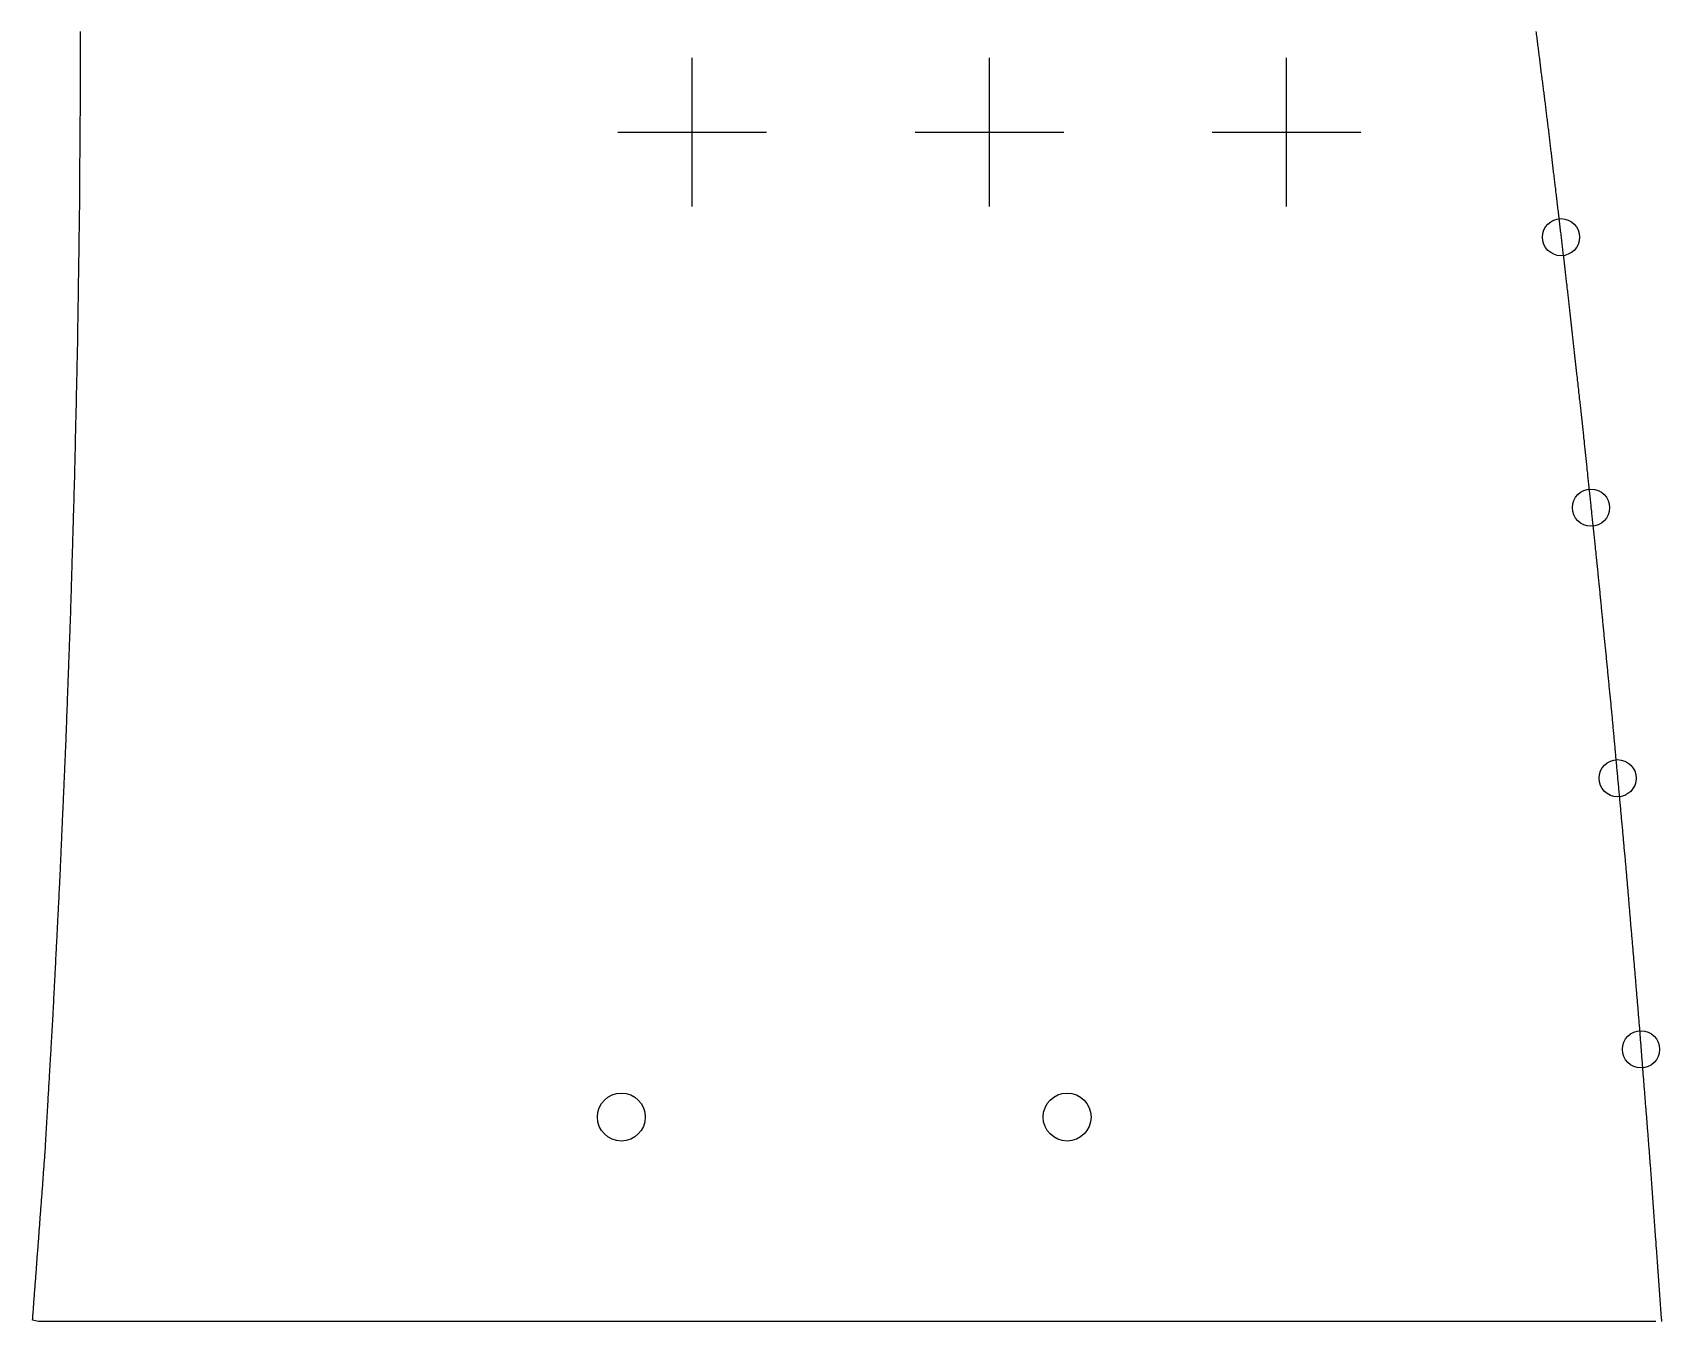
# Model space of a CAD drawing. Extents: x 2 to 292, y 1 to 254.
# Drawn here: x 269.75 to 291.67, y 1 to 18.35 of the extents above; entities that cross this region are included whole.
import ezdxf

# ---------------------------------------------------------------- set-up
doc = ezdxf.new("R2010")
doc.units = 0
doc.header["$PDMODE"] = 2
doc.header["$PDSIZE"] = 1
doc.layers.get('0').update_dxf_attribs({"linetype": 'CONTINUOUS'})
doc.layers.add('DRILLING', color=3, linetype='CONTINUOUS')
doc.layers.add('RIB_INDICATION', color=1, linetype='CONTINUOUS')

# ---------------------------------------------------------------- blocks, each defined once
blk = doc.blocks.new('*U115')
at = {"layer": 'DRILLING'}
blk.add_point((0, 0), dxfattribs=at)
blk = doc.blocks.new('*U116')
at = {"layer": 'DRILLING', "color": 0, "linetype": 'BYBLOCK'}
for p in [(0, 0), (4, 0), (8, 0)]:
    blk.add_blockref('*U115', p, dxfattribs=at)

msp = doc.modelspace()

# ---------------------------------------------------------------- linework, layer by layer
for points in [[(291.597, 1.00432, 0), (291.373, 1.00432, 0), (291.148, 1.00432, 0), (290.924, 1.00432, 0), (290.699, 1.00432, 0), (290.475, 1.00432, 0), (290.25, 1.00432, 0), (290.026, 1.00432, 0), (289.802, 1.00432, 0), (289.577, 1.00432, 0), (289.353, 1.00432, 0), (289.128, 1.00432, 0), (288.904, 1.00432, 0), (288.679, 1.00432, 0), (288.455, 1.00432, 0), (288.231, 1.00432, 0), (288.006, 1.00432, 0), (287.782, 1.00432, 0), (287.557, 1.00432, 0), (287.333, 1.00432, 0), (287.108, 1.00432, 0), (286.884, 1.00432, 0), (286.66, 1.00432, 0), (286.435, 1.00432, 0), (286.211, 1.00432, 0), (285.986, 1.00432, 0), (285.762, 1.00432, 0), (285.537, 1.00432, 0), (285.313, 1.00432, 0), (285.089, 1.00432, 0), (284.864, 1.00432, 0), (284.64, 1.00432, 0), (284.415, 1.00432, 0), (284.191, 1.00432, 0), (283.966, 1.00432, 0), (283.742, 1.00432, 0), (283.518, 1.00432, 0), (283.293, 1.00432, 0), (283.069, 1.00432, 0), (282.844, 1.00432, 0), (282.62, 1.00432, 0), (282.395, 1.00432, 0), (282.171, 1.00432, 0), (281.947, 1.00432, 0), (281.722, 1.00432, 0), (281.498, 1.00432, 0), (281.273, 1.00432, 0), (281.049, 1.00432, 0), (280.824, 1.00432, 0), (280.6, 1.00432, 0), (280.376, 1.00432, 0), (280.151, 1.00432, 0), (279.927, 1.00432, 0), (279.702, 1.00432, 0), (279.478, 1.00432, 0), (279.253, 1.00432, 0), (279.029, 1.00432, 0), (278.805, 1.00432, 0), (278.58, 1.00432, 0), (278.356, 1.00432, 0), (278.131, 1.00432, 0), (277.907, 1.00432, 0), (277.682, 1.00432, 0), (277.458, 1.00432, 0), (277.234, 1.00432, 0), (277.009, 1.00432, 0), (276.785, 1.00432, 0), (276.56, 1.00432, 0), (276.336, 1.00432, 0), (276.111, 1.00432, 0), (275.887, 1.00432, 0), (275.663, 1.00432, 0), (275.438, 1.00432, 0), (275.214, 1.00432, 0), (274.989, 1.00432, 0), (274.765, 1.00432, 0), (274.54, 1.00432, 0), (274.316, 1.00432, 0), (274.092, 1.00432, 0), (273.867, 1.00432, 0), (273.643, 1.00432, 0), (273.418, 1.00432, 0), (273.194, 1.00432, 0), (272.969, 1.00432, 0), (272.745, 1.00432, 0), (272.52, 1.00432, 0), (272.296, 1.00432, 0), (272.072, 1.00432, 0), (271.847, 1.00432, 0), (271.623, 1.00432, 0), (271.398, 1.00432, 0), (271.174, 1.00432, 0), (270.949, 1.00432, 0), (270.725, 1.00432, 0), (270.501, 1.00432, 0), (270.276, 1.00432, 0), (270.052, 1.00432, 0), (269.827, 1.00432, 0), (269.746, 1.01903, 0), (269.748, 1.04226, 0), (269.75, 1.06548, 0), (269.751, 1.08871, 0), (269.753, 1.11193, 0), (269.755, 1.13516, 0), (269.757, 1.15838, 0), (269.758, 1.18161, 0), (269.76, 1.20483, 0), (269.762, 1.22806, 0), (269.764, 1.25128, 0), (269.765, 1.27451, 0), (269.767, 1.29773, 0), (269.769, 1.32096, 0), (269.771, 1.34418, 0), (269.772, 1.36741, 0), (269.774, 1.39063, 0), (269.776, 1.41386, 0), (269.777, 1.43708, 0), (269.779, 1.46031, 0), (269.781, 1.48353, 0), (269.783, 1.50676, 0), (269.784, 1.52998, 0), (269.786, 1.55321, 0), (269.788, 1.57643, 0), (269.79, 1.59966, 0), (269.791, 1.62289, 0), (269.793, 1.64611, 0), (269.795, 1.66934, 0), (269.797, 1.69256, 0), (269.798, 1.71579, 0), (269.8, 1.73901, 0), (269.802, 1.76224, 0), (269.803, 1.78546, 0), (269.805, 1.80869, 0), (269.807, 1.83191, 0), (269.809, 1.85514, 0), (269.81, 1.87836, 0), (269.812, 1.90159, 0), (269.814, 1.92481, 0), (269.816, 1.94804, 0), (269.817, 1.97126, 0), (269.819, 1.99449, 0), (269.821, 2.01771, 0), (269.823, 2.04094, 0), (269.824, 2.06416, 0), (269.826, 2.08739, 0), (269.828, 2.11061, 0), (269.83, 2.13384, 0), (269.831, 2.15706, 0), (269.833, 2.18029, 0), (269.835, 2.20351, 0), (269.836, 2.22674, 0), (269.838, 2.24996, 0), (269.84, 2.27319, 0), (269.842, 2.29641, 0), (269.843, 2.31964, 0), (269.845, 2.34286, 0), (269.847, 2.36609, 0), (269.849, 2.38932, 0), (269.85, 2.41254, 0), (269.852, 2.43577, 0), (269.854, 2.45899, 0), (269.856, 2.48222, 0), (269.857, 2.50544, 0), (269.859, 2.52867, 0), (269.861, 2.55189, 0), (269.863, 2.57512, 0), (269.864, 2.59834, 0), (269.866, 2.62157, 0), (269.868, 2.64479, 0), (269.869, 2.66802, 0), (269.871, 2.69124, 0), (269.873, 2.71447, 0), (269.875, 2.73769, 0), (269.876, 2.76092, 0), (269.878, 2.78414, 0), (269.88, 2.80737, 0), (269.882, 2.83059, 0), (269.883, 2.85382, 0), (269.885, 2.87704, 0), (269.887, 2.90027, 0), (269.889, 2.92349, 0), (269.89, 2.94672, 0), (269.892, 2.96994, 0), (269.894, 2.99317, 0), (269.895, 3.01639, 0), (269.897, 3.03962, 0), (269.899, 3.06284, 0), (269.901, 3.08607, 0), (269.902, 3.10929, 0), (269.904, 3.13252, 0), (269.906, 3.15575, 0), (269.908, 3.17897, 0), (269.909, 3.2022, 0), (269.911, 3.22542, 0), (269.913, 3.24865, 0), (269.914, 3.27073, 0), (269.916, 3.28968, 0), (269.917, 3.30864, 0), (269.918, 3.32759, 0), (269.919, 3.34655, 0), (269.92, 3.3655, 0), (269.921, 3.38446, 0), (269.922, 3.40341, 0), (269.923, 3.42237, 0), (269.924, 3.44132, 0), (269.925, 3.46028, 0), (269.926, 3.47923, 0), (269.928, 3.49819, 0), (269.929, 3.51714, 0), (269.93, 3.5361, 0), (269.931, 3.55505, 0), (269.932, 3.57401, 0), (269.933, 3.59296, 0), (269.934, 3.61192, 0), (269.935, 3.63087, 0), (269.936, 3.64983, 0), (269.937, 3.66878, 0), (269.939, 3.68774, 0), (269.94, 3.70669, 0), (269.941, 3.72564, 0), (269.942, 3.7446, 0), (269.943, 3.76355, 0), (269.944, 3.78251, 0), (269.945, 3.80146, 0), (269.946, 3.82042, 0), (269.947, 3.83937, 0), (269.948, 3.85833, 0), (269.95, 3.87728, 0), (269.951, 3.89624, 0), (269.952, 3.91519, 0), (269.953, 3.93415, 0), (269.954, 3.9531, 0), (269.955, 3.97206, 0), (269.956, 3.99101, 0), (269.957, 4.00997, 0), (269.958, 4.02892, 0), (269.959, 4.04788, 0), (269.961, 4.06683, 0), (269.962, 4.08579, 0), (269.963, 4.10474, 0), (269.964, 4.12369, 0), (269.965, 4.14265, 0), (269.966, 4.1616, 0), (269.967, 4.18056, 0), (269.968, 4.19951, 0), (269.969, 4.21847, 0), (269.97, 4.23742, 0), (269.972, 4.25638, 0), (269.973, 4.27533, 0), (269.974, 4.29429, 0), (269.975, 4.31324, 0), (269.976, 4.3322, 0), (269.977, 4.35115, 0), (269.978, 4.37011, 0), (269.979, 4.38906, 0), (269.98, 4.40802, 0), (269.981, 4.42697, 0), (269.983, 4.44593, 0), (269.984, 4.46488, 0), (269.985, 4.48384, 0), (269.986, 4.50279, 0), (269.987, 4.52175, 0), (269.988, 4.5407, 0), (269.989, 4.55965, 0), (269.99, 4.57861, 0), (269.991, 4.59756, 0), (269.992, 4.61652, 0), (269.994, 4.63547, 0), (269.995, 4.65443, 0), (269.996, 4.67338, 0), (269.997, 4.69234, 0), (269.998, 4.71129, 0), (269.999, 4.73025, 0), (270, 4.7492, 0), (270.001, 4.76816, 0), (270.002, 4.78711, 0), (270.003, 4.80607, 0), (270.005, 4.82502, 0), (270.006, 4.84398, 0), (270.007, 4.86293, 0), (270.008, 4.88189, 0), (270.009, 4.90084, 0), (270.01, 4.9198, 0), (270.011, 4.93875, 0), (270.012, 4.9577, 0), (270.013, 4.97666, 0), (270.014, 4.99561, 0), (270.016, 5.01457, 0), (270.017, 5.03352, 0), (270.018, 5.05248, 0), (270.019, 5.07143, 0), (270.02, 5.09039, 0), (270.021, 5.10934, 0), (270.022, 5.12816, 0), (270.023, 5.14697, 0), (270.024, 5.16577, 0), (270.025, 5.18458, 0), (270.026, 5.20338, 0), (270.027, 5.22218, 0), (270.028, 5.24099, 0), (270.029, 5.25979, 0), (270.03, 5.2786, 0), (270.031, 5.2974, 0), (270.032, 5.31621, 0), (270.033, 5.33501, 0), (270.034, 5.35381, 0), (270.034, 5.37262, 0), (270.035, 5.39142, 0), (270.036, 5.41023, 0), (270.037, 5.42903, 0), (270.038, 5.44784, 0), (270.039, 5.46664, 0), (270.04, 5.48544, 0), (270.041, 5.50425, 0), (270.042, 5.52305, 0), (270.043, 5.54186, 0), (270.044, 5.56066, 0), (270.045, 5.57947, 0), (270.046, 5.59827, 0), (270.047, 5.61707, 0), (270.048, 5.63588, 0), (270.049, 5.65468, 0), (270.05, 5.67349, 0), (270.051, 5.69229, 0), (270.052, 5.7111, 0), (270.053, 5.7299, 0), (270.054, 5.74871, 0), (270.055, 5.76751, 0), (270.056, 5.78631, 0), (270.057, 5.80512, 0), (270.057, 5.82392, 0), (270.058, 5.84273, 0), (270.059, 5.86153, 0), (270.06, 5.88034, 0), (270.061, 5.89914, 0), (270.062, 5.91794, 0), (270.063, 5.93675, 0), (270.064, 5.95555, 0), (270.065, 5.97436, 0), (270.066, 5.99316, 0), (270.067, 6.01197, 0), (270.068, 6.03077, 0), (270.069, 6.04957, 0), (270.07, 6.06838, 0), (270.071, 6.08718, 0), (270.072, 6.10599, 0), (270.073, 6.12479, 0), (270.074, 6.1436, 0), (270.075, 6.1624, 0), (270.076, 6.18121, 0), (270.077, 6.20001, 0), (270.078, 6.21881, 0), (270.079, 6.23762, 0), (270.08, 6.25642, 0), (270.08, 6.27523, 0), (270.081, 6.29403, 0), (270.082, 6.31284, 0), (270.083, 6.33164, 0), (270.084, 6.35044, 0), (270.085, 6.36925, 0), (270.086, 6.38805, 0), (270.087, 6.40686, 0), (270.088, 6.42566, 0), (270.089, 6.44447, 0), (270.09, 6.46327, 0), (270.091, 6.48207, 0), (270.092, 6.50088, 0), (270.093, 6.51968, 0), (270.094, 6.53849, 0), (270.095, 6.55729, 0), (270.096, 6.5761, 0), (270.097, 6.5949, 0), (270.098, 6.6137, 0), (270.099, 6.63251, 0), (270.1, 6.65131, 0), (270.101, 6.67012, 0), (270.102, 6.68892, 0), (270.103, 6.70773, 0), (270.104, 6.72653, 0), (270.104, 6.74534, 0), (270.105, 6.76414, 0), (270.106, 6.78294, 0), (270.107, 6.80175, 0), (270.108, 6.82055, 0), (270.109, 6.83936, 0), (270.11, 6.85816, 0), (270.111, 6.87697, 0), (270.112, 6.89577, 0), (270.113, 6.91457, 0), (270.114, 6.93338, 0), (270.115, 6.95212, 0), (270.116, 6.9708, 0), (270.117, 6.98948, 0), (270.117, 7.00816, 0), (270.118, 7.02684, 0), (270.119, 7.04552, 0), (270.12, 7.0642, 0), (270.121, 7.08288, 0), (270.122, 7.10156, 0), (270.122, 7.12024, 0), (270.123, 7.13892, 0), (270.124, 7.1576, 0), (270.125, 7.17628, 0), (270.126, 7.19496, 0), (270.126, 7.21364, 0), (270.127, 7.23232, 0), (270.128, 7.251, 0), (270.129, 7.26968, 0), (270.13, 7.28836, 0), (270.131, 7.30704, 0), (270.131, 7.32572, 0), (270.132, 7.3444, 0), (270.133, 7.36309, 0), (270.134, 7.38177, 0), (270.135, 7.40045, 0), (270.135, 7.41913, 0), (270.136, 7.43781, 0), (270.137, 7.45649, 0), (270.138, 7.47517, 0), (270.139, 7.49385, 0), (270.14, 7.51253, 0), (270.14, 7.53121, 0), (270.141, 7.54989, 0), (270.142, 7.56857, 0), (270.143, 7.58725, 0), (270.144, 7.60593, 0), (270.144, 7.62461, 0), (270.145, 7.64329, 0), (270.146, 7.66197, 0), (270.147, 7.68065, 0), (270.148, 7.69933, 0), (270.149, 7.71801, 0), (270.149, 7.73669, 0), (270.15, 7.75537, 0), (270.151, 7.77405, 0), (270.152, 7.79273, 0), (270.153, 7.81141, 0), (270.153, 7.8301, 0), (270.154, 7.84878, 0), (270.155, 7.86746, 0), (270.156, 7.88614, 0), (270.157, 7.90482, 0), (270.158, 7.9235, 0), (270.158, 7.94218, 0), (270.159, 7.96086, 0), (270.16, 7.97954, 0), (270.161, 7.99822, 0), (270.162, 8.0169, 0), (270.163, 8.03558, 0), (270.163, 8.05426, 0), (270.164, 8.07294, 0), (270.165, 8.09162, 0), (270.166, 8.1103, 0), (270.167, 8.12898, 0), (270.167, 8.14766, 0), (270.168, 8.16634, 0), (270.169, 8.18502, 0), (270.17, 8.2037, 0), (270.171, 8.22238, 0), (270.172, 8.24106, 0), (270.172, 8.25974, 0), (270.173, 8.27842, 0), (270.174, 8.29711, 0), (270.175, 8.31579, 0), (270.176, 8.33447, 0), (270.176, 8.35315, 0), (270.177, 8.37183, 0), (270.178, 8.39051, 0), (270.179, 8.40919, 0), (270.18, 8.42787, 0), (270.181, 8.44655, 0), (270.181, 8.46523, 0), (270.182, 8.48391, 0), (270.183, 8.50259, 0), (270.184, 8.52127, 0), (270.185, 8.53995, 0), (270.185, 8.55863, 0), (270.186, 8.57731, 0), (270.187, 8.59599, 0), (270.188, 8.61467, 0), (270.189, 8.63335, 0), (270.19, 8.65203, 0), (270.19, 8.67071, 0), (270.191, 8.68939, 0), (270.192, 8.70807, 0), (270.193, 8.72675, 0), (270.194, 8.74543, 0), (270.194, 8.76409, 0), (270.195, 8.78265, 0), (270.196, 8.80121, 0), (270.197, 8.81976, 0), (270.197, 8.83832, 0), (270.198, 8.85688, 0), (270.199, 8.87543, 0), (270.199, 8.89399, 0), (270.2, 8.91255, 0), (270.201, 8.9311, 0), (270.201, 8.94966, 0), (270.202, 8.96821, 0), (270.203, 8.98677, 0), (270.203, 9.00533, 0), (270.204, 9.02388, 0), (270.205, 9.04244, 0), (270.205, 9.061, 0), (270.206, 9.07955, 0), (270.207, 9.09811, 0), (270.207, 9.11667, 0), (270.208, 9.13522, 0), (270.209, 9.15378, 0), (270.209, 9.17234, 0), (270.21, 9.19089, 0), (270.211, 9.20945, 0), (270.212, 9.228, 0), (270.212, 9.24656, 0), (270.213, 9.26512, 0), (270.214, 9.28367, 0), (270.214, 9.30223, 0), (270.215, 9.32079, 0), (270.216, 9.33934, 0), (270.216, 9.3579, 0), (270.217, 9.37646, 0), (270.218, 9.39501, 0), (270.218, 9.41357, 0), (270.219, 9.43212, 0), (270.22, 9.45068, 0), (270.22, 9.46924, 0), (270.221, 9.48779, 0), (270.222, 9.50635, 0), (270.222, 9.52491, 0), (270.223, 9.54346, 0), (270.224, 9.56202, 0), (270.224, 9.58058, 0), (270.225, 9.59913, 0), (270.226, 9.61769, 0), (270.227, 9.63625, 0), (270.227, 9.6548, 0), (270.228, 9.67336, 0), (270.229, 9.69191, 0), (270.229, 9.71047, 0), (270.23, 9.72903, 0), (270.231, 9.74758, 0), (270.231, 9.76614, 0), (270.232, 9.7847, 0), (270.233, 9.80325, 0), (270.233, 9.82181, 0), (270.234, 9.84037, 0), (270.235, 9.85892, 0), (270.235, 9.87748, 0), (270.236, 9.89604, 0), (270.237, 9.91459, 0), (270.237, 9.93315, 0), (270.238, 9.9517, 0), (270.239, 9.97026, 0), (270.239, 9.98882, 0), (270.24, 10.0074, 0), (270.241, 10.0259, 0), (270.242, 10.0445, 0), (270.242, 10.063, 0), (270.243, 10.0816, 0), (270.244, 10.1002, 0), (270.244, 10.1187, 0), (270.245, 10.1373, 0), (270.246, 10.1558, 0), (270.246, 10.1744, 0), (270.247, 10.1929, 0), (270.248, 10.2115, 0), (270.248, 10.2301, 0), (270.249, 10.2486, 0), (270.25, 10.2672, 0), (270.25, 10.2857, 0), (270.251, 10.3043, 0), (270.252, 10.3228, 0), (270.252, 10.3414, 0), (270.253, 10.3599, 0), (270.254, 10.3785, 0), (270.255, 10.3971, 0), (270.255, 10.4156, 0), (270.256, 10.4342, 0), (270.257, 10.4527, 0), (270.257, 10.4713, 0), (270.258, 10.4898, 0), (270.259, 10.5084, 0), (270.259, 10.527, 0), (270.26, 10.5455, 0), (270.261, 10.5641, 0), (270.261, 10.5825, 0), (270.262, 10.601, 0), (270.262, 10.6194, 0), (270.263, 10.6378, 0), (270.263, 10.6563, 0), (270.264, 10.6747, 0), (270.264, 10.6931, 0), (270.265, 10.7115, 0), (270.266, 10.73, 0), (270.266, 10.7484, 0), (270.267, 10.7668, 0), (270.267, 10.7853, 0), (270.268, 10.8037, 0), (270.268, 10.8221, 0), (270.269, 10.8406, 0), (270.269, 10.859, 0), (270.27, 10.8774, 0), (270.27, 10.8959, 0), (270.271, 10.9143, 0), (270.272, 10.9327, 0), (270.272, 10.9512, 0), (270.273, 10.9696, 0), (270.273, 10.988, 0), (270.274, 11.0065, 0), (270.274, 11.0249, 0), (270.275, 11.0433, 0), (270.275, 11.0618, 0), (270.276, 11.0802, 0), (270.276, 11.0986, 0), (270.277, 11.1171, 0), (270.278, 11.1355, 0), (270.278, 11.1539, 0), (270.279, 11.1724, 0), (270.279, 11.1908, 0), (270.28, 11.2092, 0), (270.28, 11.2277, 0), (270.281, 11.2461, 0), (270.281, 11.2645, 0), (270.282, 11.283, 0), (270.282, 11.3014, 0), (270.283, 11.3198, 0), (270.283, 11.3382, 0), (270.284, 11.3567, 0), (270.285, 11.3751, 0), (270.285, 11.3935, 0), (270.286, 11.412, 0), (270.286, 11.4304, 0), (270.287, 11.4488, 0), (270.287, 11.4673, 0), (270.288, 11.4857, 0), (270.288, 11.5041, 0), (270.289, 11.5226, 0), (270.289, 11.541, 0), (270.29, 11.5594, 0), (270.291, 11.5779, 0), (270.291, 11.5963, 0), (270.292, 11.6147, 0), (270.292, 11.6332, 0), (270.293, 11.6516, 0), (270.293, 11.67, 0), (270.294, 11.6885, 0), (270.294, 11.7069, 0), (270.295, 11.7253, 0), (270.295, 11.7438, 0), (270.296, 11.7622, 0), (270.297, 11.7806, 0), (270.297, 11.7991, 0), (270.298, 11.8175, 0), (270.298, 11.8359, 0), (270.299, 11.8544, 0), (270.299, 11.8728, 0), (270.3, 11.8912, 0), (270.3, 11.9097, 0), (270.301, 11.9281, 0), (270.301, 11.9465, 0), (270.302, 11.965, 0), (270.303, 11.9834, 0), (270.303, 12.0018, 0), (270.304, 12.0202, 0), (270.304, 12.0387, 0), (270.305, 12.0571, 0), (270.305, 12.0755, 0), (270.306, 12.094, 0), (270.306, 12.1124, 0), (270.307, 12.1308, 0), (270.307, 12.1493, 0), (270.308, 12.1677, 0), (270.308, 12.1861, 0), (270.309, 12.2046, 0), (270.31, 12.223, 0), (270.31, 12.2414, 0), (270.311, 12.2599, 0), (270.311, 12.2783, 0), (270.312, 12.2967, 0), (270.312, 12.3152, 0), (270.313, 12.3336, 0), (270.313, 12.352, 0), (270.314, 12.3704, 0), (270.314, 12.3887, 0), (270.315, 12.407, 0), (270.315, 12.4253, 0), (270.315, 12.4436, 0), (270.316, 12.462, 0), (270.316, 12.4803, 0), (270.317, 12.4986, 0), (270.317, 12.5169, 0), (270.318, 12.5352, 0), (270.318, 12.5535, 0), (270.318, 12.5718, 0), (270.319, 12.5901, 0), (270.319, 12.6084, 0), (270.32, 12.6267, 0), (270.32, 12.645, 0), (270.32, 12.6633, 0), (270.321, 12.6816, 0), (270.321, 12.7, 0), (270.322, 12.7183, 0), (270.322, 12.7366, 0), (270.322, 12.7549, 0), (270.323, 12.7732, 0), (270.323, 12.7915, 0), (270.324, 12.8098, 0), (270.324, 12.8281, 0), (270.324, 12.8464, 0), (270.325, 12.8647, 0), (270.325, 12.883, 0), (270.326, 12.9013, 0), (270.326, 12.9197, 0), (270.326, 12.938, 0), (270.327, 12.9563, 0), (270.327, 12.9746, 0), (270.328, 12.9929, 0), (270.328, 13.0112, 0), (270.328, 13.0295, 0), (270.329, 13.0478, 0), (270.329, 13.0661, 0), (270.33, 13.0844, 0), (270.33, 13.1027, 0), (270.33, 13.121, 0), (270.331, 13.1394, 0), (270.331, 13.1577, 0), (270.332, 13.176, 0), (270.332, 13.1943, 0), (270.333, 13.2126, 0), (270.333, 13.2309, 0), (270.333, 13.2492, 0), (270.334, 13.2675, 0), (270.334, 13.2858, 0), (270.335, 13.3041, 0), (270.335, 13.3224, 0), (270.335, 13.3407, 0), (270.336, 13.3591, 0), (270.336, 13.3774, 0), (270.337, 13.3957, 0), (270.337, 13.414, 0), (270.337, 13.4323, 0), (270.338, 13.4506, 0), (270.338, 13.4689, 0), (270.339, 13.4872, 0), (270.339, 13.5055, 0), (270.339, 13.5238, 0), (270.34, 13.5421, 0), (270.34, 13.5604, 0), (270.341, 13.5788, 0), (270.341, 13.5971, 0), (270.341, 13.6154, 0), (270.342, 13.6337, 0), (270.342, 13.652, 0), (270.343, 13.6703, 0), (270.343, 13.6886, 0), (270.343, 13.7069, 0), (270.344, 13.7252, 0), (270.344, 13.7435, 0), (270.345, 13.7618, 0), (270.345, 13.7801, 0), (270.345, 13.7985, 0), (270.346, 13.8168, 0), (270.346, 13.8351, 0), (270.347, 13.8534, 0), (270.347, 13.8717, 0), (270.348, 13.89, 0), (270.348, 13.9083, 0), (270.348, 13.9266, 0), (270.349, 13.9449, 0), (270.349, 13.9632, 0), (270.35, 13.9815, 0), (270.35, 13.9998, 0), (270.35, 14.0182, 0), (270.351, 14.0365, 0), (270.351, 14.0548, 0), (270.352, 14.0731, 0), (270.352, 14.0914, 0), (270.352, 14.1097, 0), (270.353, 14.128, 0), (270.353, 14.1463, 0), (270.353, 14.1645, 0), (270.354, 14.1827, 0), (270.354, 14.2009, 0), (270.354, 14.219, 0), (270.355, 14.2372, 0), (270.355, 14.2554, 0), (270.355, 14.2736, 0), (270.355, 14.2918, 0), (270.356, 14.31, 0), (270.356, 14.3281, 0), (270.356, 14.3463, 0), (270.356, 14.3645, 0), (270.357, 14.3827, 0), (270.357, 14.4009, 0), (270.357, 14.4191, 0), (270.357, 14.4373, 0), (270.358, 14.4554, 0), (270.358, 14.4736, 0), (270.358, 14.4918, 0), (270.359, 14.51, 0), (270.359, 14.5282, 0), (270.359, 14.5464, 0), (270.359, 14.5645, 0), (270.36, 14.5827, 0), (270.36, 14.6009, 0), (270.36, 14.6191, 0), (270.36, 14.6373, 0), (270.361, 14.6555, 0), (270.361, 14.6736, 0), (270.361, 14.6918, 0), (270.361, 14.71, 0), (270.362, 14.7282, 0), (270.362, 14.7464, 0), (270.362, 14.7646, 0), (270.363, 14.7827, 0), (270.363, 14.8009, 0), (270.363, 14.8191, 0), (270.363, 14.8373, 0), (270.364, 14.8555, 0), (270.364, 14.8737, 0), (270.364, 14.8919, 0), (270.364, 14.91, 0), (270.365, 14.9282, 0), (270.365, 14.9464, 0), (270.365, 14.9646, 0), (270.365, 14.9828, 0), (270.366, 15.001, 0), (270.366, 15.0191, 0), (270.366, 15.0373, 0), (270.367, 15.0555, 0), (270.367, 15.0737, 0), (270.367, 15.0919, 0), (270.367, 15.1101, 0), (270.368, 15.1282, 0), (270.368, 15.1464, 0), (270.368, 15.1646, 0), (270.368, 15.1828, 0), (270.369, 15.201, 0), (270.369, 15.2192, 0), (270.369, 15.2374, 0), (270.369, 15.2555, 0), (270.37, 15.2737, 0), (270.37, 15.2919, 0), (270.37, 15.3101, 0), (270.371, 15.3283, 0), (270.371, 15.3465, 0), (270.371, 15.3646, 0), (270.371, 15.3828, 0), (270.372, 15.401, 0), (270.372, 15.4192, 0), (270.372, 15.4374, 0), (270.372, 15.4556, 0), (270.373, 15.4737, 0), (270.373, 15.4919, 0), (270.373, 15.5101, 0), (270.373, 15.5283, 0), (270.374, 15.5465, 0), (270.374, 15.5647, 0), (270.374, 15.5829, 0), (270.375, 15.601, 0), (270.375, 15.6192, 0), (270.375, 15.6374, 0), (270.375, 15.6556, 0), (270.376, 15.6738, 0), (270.376, 15.692, 0), (270.376, 15.7101, 0), (270.376, 15.7283, 0), (270.377, 15.7465, 0), (270.377, 15.7647, 0), (270.377, 15.7829, 0), (270.377, 15.8011, 0), (270.378, 15.8192, 0), (270.378, 15.8374, 0), (270.378, 15.8556, 0), (270.379, 15.8738, 0), (270.379, 15.892, 0), (270.379, 15.9102, 0), (270.379, 15.9283, 0), (270.379, 15.9463, 0), (270.38, 15.9644, 0), (270.38, 15.9824, 0), (270.38, 16.0005, 0), (270.38, 16.0186, 0), (270.38, 16.0366, 0), (270.38, 16.0547, 0), (270.38, 16.0727, 0), (270.38, 16.0908, 0), (270.381, 16.1089, 0), (270.381, 16.1269, 0), (270.381, 16.145, 0), (270.381, 16.163, 0), (270.381, 16.1811, 0), (270.381, 16.1992, 0), (270.381, 16.2172, 0), (270.381, 16.2353, 0), (270.382, 16.2533, 0), (270.382, 16.2714, 0), (270.382, 16.2895, 0), (270.382, 16.3075, 0), (270.382, 16.3256, 0), (270.382, 16.3436, 0), (270.382, 16.3617, 0), (270.383, 16.3798, 0), (270.383, 16.3978, 0), (270.383, 16.4159, 0), (270.383, 16.4339, 0), (270.383, 16.452, 0), (270.383, 16.4701, 0), (270.383, 16.4881, 0), (270.383, 16.5062, 0), (270.384, 16.5242, 0), (270.384, 16.5423, 0), (270.384, 16.5604, 0), (270.384, 16.5784, 0), (270.384, 16.5965, 0), (270.384, 16.6145, 0), (270.384, 16.6326, 0), (270.384, 16.6507, 0), (270.385, 16.6687, 0), (270.385, 16.6868, 0), (270.385, 16.7048, 0), (270.385, 16.7229, 0), (270.385, 16.741, 0), (270.385, 16.759, 0), (270.385, 16.7771, 0), (270.385, 16.7951, 0), (270.386, 16.8132, 0), (270.386, 16.8313, 0), (270.386, 16.8493, 0), (270.386, 16.8674, 0), (270.386, 16.8854, 0), (270.386, 16.9035, 0), (270.386, 16.9216, 0), (270.387, 16.9396, 0), (270.387, 16.9577, 0), (270.387, 16.9757, 0), (270.387, 16.9938, 0), (270.387, 17.0119, 0), (270.387, 17.0299, 0), (270.387, 17.048, 0), (270.387, 17.066, 0), (270.388, 17.0841, 0), (270.388, 17.1022, 0), (270.388, 17.1202, 0), (270.388, 17.1383, 0), (270.388, 17.1563, 0), (270.388, 17.1744, 0), (270.388, 17.1925, 0), (270.388, 17.2105, 0), (270.389, 17.2286, 0), (270.389, 17.2466, 0), (270.389, 17.2647, 0), (270.389, 17.2828, 0), (270.389, 17.3008, 0), (270.389, 17.3189, 0), (270.389, 17.3369, 0), (270.389, 17.355, 0), (270.39, 17.3731, 0), (270.39, 17.3911, 0), (270.39, 17.4092, 0), (270.39, 17.4272, 0), (270.39, 17.4453, 0), (270.39, 17.4634, 0), (270.39, 17.4814, 0), (270.391, 17.4995, 0), (270.391, 17.5175, 0), (270.391, 17.5356, 0), (270.391, 17.5537, 0), (270.391, 17.5717, 0), (270.391, 17.5898, 0), (270.391, 17.6078, 0), (270.391, 17.6259, 0), (270.392, 17.644, 0), (270.392, 17.662, 0), (270.392, 17.68, 0), (270.392, 17.698, 0), (270.392, 17.7159, 0), (270.392, 17.7339, 0), (270.392, 17.7518, 0), (270.392, 17.7697, 0), (270.392, 17.7877, 0), (270.392, 17.8056, 0), (270.392, 17.8235, 0), (270.392, 17.8415, 0), (270.392, 17.8594, 0), (270.392, 17.8773, 0), (270.392, 17.8953, 0), (270.392, 17.9132, 0), (270.392, 17.9311, 0), (270.392, 17.9491, 0), (270.392, 17.967, 0), (270.392, 17.985, 0), (270.392, 18.0029, 0), (270.392, 18.0208, 0), (270.392, 18.0388, 0), (270.392, 18.0567, 0), (270.392, 18.0746, 0), (270.392, 18.0926, 0), (270.392, 18.1105, 0), (270.392, 18.1284, 0), (270.392, 18.1464, 0), (270.392, 18.1643, 0), (270.392, 18.1822, 0), (270.392, 18.2002, 0), (270.392, 18.2181, 0), (270.392, 18.2361, 0), (270.391, 18.254, 0), (270.391, 18.2719, 0), (270.391, 18.2899, 0), (270.391, 18.3078, 0), (270.391, 18.3257, 0), (270.391, 18.3437, 0), (270.391, 18.3616, 0)], [(289.982, 18.3609, 0), (289.985, 18.3408, 0), (289.987, 18.3207, 0), (289.99, 18.3005, 0), (289.992, 18.2804, 0), (289.995, 18.2603, 0), (289.997, 18.2402, 0), (290, 18.2201, 0), (290.002, 18.2, 0), (290.005, 18.1799, 0), (290.007, 18.1598, 0), (290.01, 18.1397, 0), (290.012, 18.1196, 0), (290.015, 18.0994, 0), (290.017, 18.0793, 0), (290.02, 18.0592, 0), (290.023, 18.0391, 0), (290.025, 18.019, 0), (290.028, 17.9989, 0), (290.03, 17.9788, 0), (290.033, 17.9587, 0), (290.035, 17.9386, 0), (290.038, 17.9185, 0), (290.04, 17.8983, 0), (290.043, 17.8782, 0), (290.045, 17.8581, 0), (290.048, 17.838, 0), (290.05, 17.8179, 0), (290.053, 17.7978, 0), (290.055, 17.7777, 0), (290.058, 17.7576, 0), (290.061, 17.7375, 0), (290.063, 17.7173, 0), (290.066, 17.6972, 0), (290.068, 17.6771, 0), (290.071, 17.657, 0), (290.073, 17.6369, 0), (290.076, 17.6168, 0), (290.078, 17.5967, 0), (290.081, 17.5766, 0), (290.083, 17.5565, 0), (290.086, 17.5364, 0), (290.088, 17.5162, 0), (290.091, 17.4961, 0), (290.093, 17.476, 0), (290.096, 17.4559, 0), (290.099, 17.4358, 0), (290.101, 17.4157, 0), (290.104, 17.3956, 0), (290.106, 17.3755, 0), (290.109, 17.3554, 0), (290.111, 17.3353, 0), (290.114, 17.3151, 0), (290.116, 17.295, 0), (290.119, 17.2749, 0), (290.121, 17.2548, 0), (290.124, 17.2347, 0), (290.126, 17.2146, 0), (290.129, 17.1945, 0), (290.131, 17.1744, 0), (290.134, 17.1543, 0), (290.136, 17.1341, 0), (290.139, 17.114, 0), (290.142, 17.0939, 0), (290.144, 17.0737, 0), (290.146, 17.0535, 0), (290.149, 17.0332, 0), (290.151, 17.013, 0), (290.154, 16.9928, 0), (290.156, 16.9725, 0), (290.158, 16.9523, 0), (290.161, 16.9321, 0), (290.163, 16.9119, 0), (290.166, 16.8916, 0), (290.168, 16.8714, 0), (290.17, 16.8512, 0), (290.173, 16.8309, 0), (290.175, 16.8107, 0), (290.178, 16.7905, 0), (290.18, 16.7702, 0), (290.182, 16.75, 0), (290.185, 16.7298, 0), (290.187, 16.7095, 0), (290.19, 16.6893, 0), (290.192, 16.6691, 0), (290.195, 16.6488, 0), (290.197, 16.6286, 0), (290.199, 16.6084, 0), (290.202, 16.5882, 0), (290.204, 16.5679, 0), (290.207, 16.5477, 0), (290.209, 16.5275, 0), (290.211, 16.5072, 0), (290.214, 16.487, 0), (290.216, 16.4668, 0), (290.219, 16.4465, 0), (290.221, 16.4263, 0), (290.223, 16.4061, 0), (290.226, 16.3858, 0), (290.228, 16.3656, 0), (290.231, 16.3454, 0), (290.233, 16.3251, 0), (290.235, 16.3049, 0), (290.238, 16.2847, 0), (290.24, 16.2645, 0), (290.243, 16.2442, 0), (290.245, 16.224, 0), (290.247, 16.2038, 0), (290.25, 16.1835, 0), (290.252, 16.1633, 0), (290.255, 16.1431, 0), (290.257, 16.1228, 0), (290.259, 16.1026, 0), (290.262, 16.0824, 0), (290.264, 16.0621, 0), (290.267, 16.0419, 0), (290.269, 16.0217, 0), (290.271, 16.0014, 0), (290.274, 15.9812, 0), (290.276, 15.961, 0), (290.279, 15.9408, 0), (290.281, 15.9205, 0), (290.284, 15.9003, 0), (290.286, 15.8801, 0), (290.288, 15.8598, 0), (290.291, 15.8396, 0), (290.293, 15.8194, 0), (290.296, 15.7991, 0), (290.298, 15.7789, 0), (290.3, 15.7587, 0), (290.303, 15.7384, 0), (290.305, 15.7182, 0), (290.308, 15.698, 0), (290.31, 15.6777, 0), (290.312, 15.6575, 0), (290.315, 15.6373, 0), (290.317, 15.6171, 0), (290.32, 15.5968, 0), (290.322, 15.5766, 0), (290.324, 15.5564, 0), (290.327, 15.5361, 0), (290.329, 15.5159, 0), (290.332, 15.4957, 0), (290.334, 15.4754, 0), (290.336, 15.4552, 0), (290.339, 15.435, 0), (290.341, 15.4147, 0), (290.344, 15.3945, 0), (290.346, 15.3743, 0), (290.348, 15.354, 0), (290.351, 15.3338, 0), (290.353, 15.3136, 0), (290.356, 15.2934, 0), (290.358, 15.2731, 0), (290.361, 15.2529, 0), (290.363, 15.2327, 0), (290.365, 15.2124, 0), (290.368, 15.1922, 0), (290.37, 15.172, 0), (290.373, 15.1517, 0), (290.375, 15.1315, 0), (290.377, 15.1112, 0), (290.38, 15.0909, 0), (290.382, 15.0705, 0), (290.384, 15.0501, 0), (290.386, 15.0298, 0), (290.389, 15.0094, 0), (290.391, 14.9891, 0), (290.393, 14.9687, 0), (290.396, 14.9484, 0), (290.398, 14.928, 0), (290.4, 14.9077, 0), (290.402, 14.8873, 0), (290.405, 14.867, 0), (290.407, 14.8466, 0), (290.409, 14.8263, 0), (290.411, 14.8059, 0), (290.414, 14.7856, 0), (290.416, 14.7652, 0), (290.418, 14.7449, 0), (290.421, 14.7245, 0), (290.423, 14.7042, 0), (290.425, 14.6838, 0), (290.427, 14.6635, 0), (290.43, 14.6431, 0), (290.432, 14.6228, 0), (290.434, 14.6024, 0), (290.437, 14.582, 0), (290.439, 14.5617, 0), (290.441, 14.5413, 0), (290.443, 14.521, 0), (290.446, 14.5006, 0), (290.448, 14.4803, 0), (290.45, 14.4599, 0), (290.453, 14.4396, 0), (290.455, 14.4192, 0), (290.457, 14.3989, 0), (290.459, 14.3785, 0), (290.462, 14.3582, 0), (290.464, 14.3378, 0), (290.466, 14.3175, 0), (290.468, 14.2971, 0), (290.471, 14.2768, 0), (290.473, 14.2564, 0), (290.475, 14.2361, 0), (290.478, 14.2157, 0), (290.48, 14.1954, 0), (290.482, 14.175, 0), (290.484, 14.1547, 0), (290.487, 14.1343, 0), (290.489, 14.1139, 0), (290.491, 14.0936, 0), (290.494, 14.0732, 0), (290.496, 14.0529, 0), (290.498, 14.0325, 0), (290.5, 14.0122, 0), (290.503, 13.9918, 0), (290.505, 13.9715, 0), (290.507, 13.9511, 0), (290.509, 13.9308, 0), (290.512, 13.9104, 0), (290.514, 13.8901, 0), (290.516, 13.8697, 0), (290.519, 13.8494, 0), (290.521, 13.829, 0), (290.523, 13.8087, 0), (290.525, 13.7883, 0), (290.528, 13.768, 0), (290.53, 13.7476, 0), (290.532, 13.7273, 0), (290.535, 13.7069, 0), (290.537, 13.6866, 0), (290.539, 13.6662, 0), (290.541, 13.6459, 0), (290.544, 13.6255, 0), (290.546, 13.6051, 0), (290.548, 13.5848, 0), (290.551, 13.5644, 0), (290.553, 13.5441, 0), (290.555, 13.5237, 0), (290.557, 13.5034, 0), (290.56, 13.483, 0), (290.562, 13.4627, 0), (290.564, 13.4423, 0), (290.566, 13.422, 0), (290.569, 13.4016, 0), (290.571, 13.3813, 0), (290.573, 13.3609, 0), (290.576, 13.3406, 0), (290.578, 13.3202, 0), (290.58, 13.2999, 0), (290.582, 13.2795, 0), (290.585, 13.2592, 0), (290.587, 13.2388, 0), (290.589, 13.2185, 0), (290.592, 13.1981, 0), (290.594, 13.1778, 0), (290.596, 13.1574, 0), (290.598, 13.137, 0), (290.601, 13.1166, 0), (290.603, 13.0961, 0), (290.605, 13.0756, 0), (290.607, 13.0551, 0), (290.609, 13.0347, 0), (290.611, 13.0142, 0), (290.613, 12.9937, 0), (290.616, 12.9732, 0), (290.618, 12.9528, 0), (290.62, 12.9323, 0), (290.622, 12.9118, 0), (290.624, 12.8913, 0), (290.626, 12.8709, 0), (290.629, 12.8504, 0), (290.631, 12.8299, 0), (290.633, 12.8095, 0), (290.635, 12.789, 0), (290.637, 12.7685, 0), (290.639, 12.748, 0), (290.641, 12.7276, 0), (290.644, 12.7071, 0), (290.646, 12.6866, 0), (290.648, 12.6661, 0), (290.65, 12.6457, 0), (290.652, 12.6252, 0), (290.654, 12.6047, 0), (290.657, 12.5843, 0), (290.659, 12.5638, 0), (290.661, 12.5433, 0), (290.663, 12.5228, 0), (290.665, 12.5024, 0), (290.667, 12.4819, 0), (290.669, 12.4614, 0), (290.672, 12.4409, 0), (290.674, 12.4205, 0), (290.676, 12.4, 0), (290.678, 12.3795, 0), (290.68, 12.3591, 0), (290.682, 12.3386, 0), (290.684, 12.3181, 0), (290.687, 12.2976, 0), (290.689, 12.2772, 0), (290.691, 12.2567, 0), (290.693, 12.2362, 0), (290.695, 12.2157, 0), (290.697, 12.1953, 0), (290.7, 12.1748, 0), (290.702, 12.1543, 0), (290.704, 12.1338, 0), (290.706, 12.1134, 0), (290.708, 12.0929, 0), (290.71, 12.0724, 0), (290.712, 12.052, 0), (290.715, 12.0315, 0), (290.717, 12.011, 0), (290.719, 11.9905, 0), (290.721, 11.9701, 0), (290.723, 11.9496, 0), (290.725, 11.9291, 0), (290.728, 11.9086, 0), (290.73, 11.8882, 0), (290.732, 11.8677, 0), (290.734, 11.8472, 0), (290.736, 11.8268, 0), (290.738, 11.8063, 0), (290.74, 11.7858, 0), (290.743, 11.7653, 0), (290.745, 11.7449, 0), (290.747, 11.7244, 0), (290.749, 11.7039, 0), (290.751, 11.6834, 0), (290.753, 11.663, 0), (290.756, 11.6425, 0), (290.758, 11.622, 0), (290.76, 11.6016, 0), (290.762, 11.5811, 0), (290.764, 11.5606, 0), (290.766, 11.5401, 0), (290.768, 11.5197, 0), (290.771, 11.4992, 0), (290.773, 11.4787, 0), (290.775, 11.4582, 0), (290.777, 11.4378, 0), (290.779, 11.4173, 0), (290.781, 11.3968, 0), (290.784, 11.3764, 0), (290.786, 11.3559, 0), (290.788, 11.3354, 0), (290.79, 11.3149, 0), (290.792, 11.2945, 0), (290.794, 11.274, 0), (290.796, 11.2535, 0), (290.799, 11.233, 0), (290.801, 11.2126, 0), (290.803, 11.1921, 0), (290.805, 11.1716, 0), (290.807, 11.1511, 0), (290.809, 11.1306, 0), (290.811, 11.11, 0), (290.813, 11.0894, 0), (290.815, 11.0688, 0), (290.817, 11.0482, 0), (290.819, 11.0276, 0), (290.821, 11.007, 0), (290.823, 10.9864, 0), (290.825, 10.9658, 0), (290.828, 10.9452, 0), (290.83, 10.9246, 0), (290.832, 10.904, 0), (290.834, 10.8834, 0), (290.836, 10.8629, 0), (290.838, 10.8423, 0), (290.84, 10.8217, 0), (290.842, 10.8011, 0), (290.844, 10.7805, 0), (290.846, 10.7599, 0), (290.848, 10.7393, 0), (290.85, 10.7187, 0), (290.852, 10.6981, 0), (290.854, 10.6775, 0), (290.856, 10.6569, 0), (290.858, 10.6363, 0), (290.86, 10.6157, 0), (290.862, 10.5951, 0), (290.864, 10.5745, 0), (290.866, 10.5539, 0), (290.868, 10.5334, 0), (290.87, 10.5128, 0), (290.872, 10.4922, 0), (290.874, 10.4716, 0), (290.876, 10.451, 0), (290.878, 10.4304, 0), (290.88, 10.4098, 0), (290.882, 10.3892, 0), (290.884, 10.3686, 0), (290.886, 10.348, 0), (290.888, 10.3274, 0), (290.89, 10.3068, 0), (290.892, 10.2862, 0), (290.894, 10.2656, 0), (290.896, 10.245, 0), (290.898, 10.2244, 0), (290.9, 10.2039, 0), (290.902, 10.1833, 0), (290.905, 10.1627, 0), (290.907, 10.1421, 0), (290.909, 10.1215, 0), (290.911, 10.1009, 0), (290.913, 10.0803, 0), (290.915, 10.0597, 0), (290.917, 10.0391, 0), (290.919, 10.0185, 0), (290.921, 9.99792, 0), (290.923, 9.97732, 0), (290.925, 9.95673, 0), (290.927, 9.93613, 0), (290.929, 9.91554, 0), (290.931, 9.89495, 0), (290.933, 9.87435, 0), (290.935, 9.85376, 0), (290.937, 9.83316, 0), (290.939, 9.81257, 0), (290.941, 9.79198, 0), (290.943, 9.77138, 0), (290.945, 9.75079, 0), (290.947, 9.7302, 0), (290.949, 9.7096, 0), (290.951, 9.68901, 0), (290.953, 9.66841, 0), (290.955, 9.64782, 0), (290.957, 9.62723, 0), (290.959, 9.60663, 0), (290.961, 9.58604, 0), (290.963, 9.56545, 0), (290.965, 9.54485, 0), (290.967, 9.52426, 0), (290.969, 9.50366, 0), (290.971, 9.48307, 0), (290.973, 9.46248, 0), (290.975, 9.44188, 0), (290.977, 9.42129, 0), (290.98, 9.40069, 0), (290.982, 9.3801, 0), (290.984, 9.35951, 0), (290.986, 9.33891, 0), (290.988, 9.31832, 0), (290.99, 9.29773, 0), (290.992, 9.27713, 0), (290.994, 9.25654, 0), (290.996, 9.23594, 0), (290.998, 9.21535, 0), (291, 9.19476, 0), (291.002, 9.17416, 0), (291.004, 9.15357, 0), (291.006, 9.13292, 0), (291.008, 9.1122, 0), (291.01, 9.09149, 0), (291.011, 9.07078, 0), (291.013, 9.05006, 0), (291.015, 9.02935, 0), (291.017, 9.00863, 0), (291.019, 8.98792, 0), (291.021, 8.9672, 0), (291.023, 8.94649, 0), (291.025, 8.92577, 0), (291.027, 8.90506, 0), (291.029, 8.88434, 0), (291.03, 8.86363, 0), (291.032, 8.84291, 0), (291.034, 8.8222, 0), (291.036, 8.80148, 0), (291.038, 8.78077, 0), (291.04, 8.76006, 0), (291.042, 8.73934, 0), (291.044, 8.71863, 0), (291.046, 8.69791, 0), (291.048, 8.6772, 0), (291.049, 8.65648, 0), (291.051, 8.63577, 0), (291.053, 8.61505, 0), (291.055, 8.59434, 0), (291.057, 8.57362, 0), (291.059, 8.55291, 0), (291.061, 8.53219, 0), (291.063, 8.51148, 0), (291.065, 8.49076, 0), (291.067, 8.47005, 0), (291.068, 8.44934, 0), (291.07, 8.42862, 0), (291.072, 8.40791, 0), (291.074, 8.38719, 0), (291.076, 8.36648, 0), (291.078, 8.34576, 0), (291.08, 8.32505, 0), (291.082, 8.30433, 0), (291.084, 8.28362, 0), (291.086, 8.2629, 0), (291.088, 8.24219, 0), (291.089, 8.22147, 0), (291.091, 8.20076, 0), (291.093, 8.18004, 0), (291.095, 8.15933, 0), (291.097, 8.13862, 0), (291.099, 8.1179, 0), (291.101, 8.09719, 0), (291.103, 8.07647, 0), (291.105, 8.05576, 0), (291.107, 8.03504, 0), (291.108, 8.01433, 0), (291.11, 7.99361, 0), (291.112, 7.9729, 0), (291.114, 7.95218, 0), (291.116, 7.93147, 0), (291.118, 7.91075, 0), (291.12, 7.89004, 0), (291.122, 7.86932, 0), (291.124, 7.84861, 0), (291.126, 7.8279, 0), (291.127, 7.80718, 0), (291.129, 7.78647, 0), (291.131, 7.76575, 0), (291.133, 7.74504, 0), (291.135, 7.72432, 0), (291.137, 7.70361, 0), (291.139, 7.68289, 0), (291.141, 7.66218, 0), (291.143, 7.64146, 0), (291.145, 7.62075, 0), (291.146, 7.60003, 0), (291.148, 7.57932, 0), (291.15, 7.55861, 0), (291.152, 7.53789, 0), (291.154, 7.51718, 0), (291.156, 7.49646, 0), (291.158, 7.47575, 0), (291.16, 7.45503, 0), (291.162, 7.43432, 0), (291.164, 7.4136, 0), (291.165, 7.39289, 0), (291.167, 7.37217, 0), (291.169, 7.35146, 0), (291.171, 7.33074, 0), (291.173, 7.31003, 0), (291.175, 7.28931, 0), (291.177, 7.2686, 0), (291.179, 7.24789, 0), (291.181, 7.22717, 0), (291.183, 7.20646, 0), (291.184, 7.18574, 0), (291.186, 7.16503, 0), (291.188, 7.14431, 0), (291.19, 7.12359, 0), (291.192, 7.10275, 0), (291.194, 7.08191, 0), (291.195, 7.06108, 0), (291.197, 7.04024, 0), (291.199, 7.01941, 0), (291.201, 6.99857, 0), (291.203, 6.97774, 0), (291.204, 6.9569, 0), (291.206, 6.93607, 0), (291.208, 6.91523, 0), (291.21, 6.89439, 0), (291.211, 6.87356, 0), (291.213, 6.85272, 0), (291.215, 6.83189, 0), (291.217, 6.81105, 0), (291.218, 6.79022, 0), (291.22, 6.76938, 0), (291.222, 6.74855, 0), (291.224, 6.72771, 0), (291.226, 6.70688, 0), (291.227, 6.68604, 0), (291.229, 6.6652, 0), (291.231, 6.64437, 0), (291.233, 6.62353, 0), (291.234, 6.6027, 0), (291.236, 6.58186, 0), (291.238, 6.56103, 0), (291.24, 6.54019, 0), (291.242, 6.51936, 0), (291.243, 6.49852, 0), (291.245, 6.47768, 0), (291.247, 6.45685, 0), (291.249, 6.43601, 0), (291.25, 6.41518, 0), (291.252, 6.39434, 0), (291.254, 6.37351, 0), (291.256, 6.35267, 0), (291.257, 6.33184, 0), (291.259, 6.311, 0), (291.261, 6.29016, 0), (291.263, 6.26933, 0), (291.265, 6.24849, 0), (291.266, 6.22766, 0), (291.268, 6.20682, 0), (291.27, 6.18599, 0), (291.272, 6.16515, 0), (291.273, 6.14432, 0), (291.275, 6.12348, 0), (291.277, 6.10265, 0), (291.279, 6.08181, 0), (291.281, 6.06097, 0), (291.282, 6.04014, 0), (291.284, 6.0193, 0), (291.286, 5.99847, 0), (291.288, 5.97763, 0), (291.289, 5.9568, 0), (291.291, 5.93596, 0), (291.293, 5.91513, 0), (291.295, 5.89429, 0), (291.297, 5.87345, 0), (291.298, 5.85262, 0), (291.3, 5.83178, 0), (291.302, 5.81095, 0), (291.304, 5.79011, 0), (291.305, 5.76928, 0), (291.307, 5.74844, 0), (291.309, 5.72761, 0), (291.311, 5.70677, 0), (291.312, 5.68594, 0), (291.314, 5.6651, 0), (291.316, 5.64426, 0), (291.318, 5.62343, 0), (291.32, 5.60259, 0), (291.321, 5.58176, 0), (291.323, 5.56092, 0), (291.325, 5.54009, 0), (291.327, 5.51925, 0), (291.328, 5.49842, 0), (291.33, 5.47758, 0), (291.332, 5.45674, 0), (291.334, 5.43591, 0), (291.336, 5.41507, 0), (291.337, 5.39424, 0), (291.339, 5.3734, 0), (291.341, 5.35257, 0), (291.343, 5.33173, 0), (291.344, 5.3109, 0), (291.346, 5.29006, 0), (291.348, 5.26922, 0), (291.35, 5.24839, 0), (291.352, 5.22755, 0), (291.353, 5.20672, 0), (291.355, 5.18588, 0), (291.357, 5.16505, 0), (291.359, 5.14421, 0), (291.36, 5.12338, 0), (291.362, 5.10254, 0), (291.364, 5.08162, 0), (291.365, 5.06066, 0), (291.367, 5.0397, 0), (291.369, 5.01875, 0), (291.37, 4.99779, 0), (291.372, 4.97684, 0), (291.374, 4.95588, 0), (291.375, 4.93492, 0), (291.377, 4.91397, 0), (291.379, 4.89301, 0), (291.38, 4.87205, 0), (291.382, 4.8511, 0), (291.384, 4.83014, 0), (291.385, 4.80918, 0), (291.387, 4.78823, 0), (291.389, 4.76727, 0), (291.39, 4.74632, 0), (291.392, 4.72536, 0), (291.393, 4.7044, 0), (291.395, 4.68345, 0), (291.397, 4.66249, 0), (291.398, 4.64153, 0), (291.4, 4.62058, 0), (291.402, 4.59962, 0), (291.403, 4.57866, 0), (291.405, 4.55771, 0), (291.407, 4.53675, 0), (291.408, 4.5158, 0), (291.41, 4.49484, 0), (291.412, 4.47388, 0), (291.413, 4.45293, 0), (291.415, 4.43197, 0), (291.417, 4.41101, 0), (291.418, 4.39006, 0), (291.42, 4.3691, 0), (291.421, 4.34814, 0), (291.423, 4.32719, 0), (291.425, 4.30623, 0), (291.426, 4.28528, 0), (291.428, 4.26432, 0), (291.43, 4.24336, 0), (291.431, 4.22241, 0), (291.433, 4.20145, 0), (291.435, 4.18049, 0), (291.436, 4.15954, 0), (291.438, 4.13858, 0), (291.44, 4.11762, 0), (291.441, 4.09667, 0), (291.443, 4.07571, 0), (291.445, 4.05476, 0), (291.446, 4.0338, 0), (291.448, 4.01284, 0), (291.449, 3.99189, 0), (291.451, 3.97093, 0), (291.453, 3.94997, 0), (291.454, 3.92902, 0), (291.456, 3.90806, 0), (291.458, 3.8871, 0), (291.459, 3.86615, 0), (291.461, 3.84519, 0), (291.463, 3.82424, 0), (291.464, 3.80328, 0), (291.466, 3.78232, 0), (291.468, 3.76137, 0), (291.469, 3.74041, 0), (291.471, 3.71945, 0), (291.473, 3.6985, 0), (291.474, 3.67754, 0), (291.476, 3.65658, 0), (291.477, 3.63563, 0), (291.479, 3.61467, 0), (291.481, 3.59372, 0), (291.482, 3.57276, 0), (291.484, 3.5518, 0), (291.486, 3.53085, 0), (291.487, 3.50989, 0), (291.489, 3.48893, 0), (291.491, 3.46798, 0), (291.492, 3.44702, 0), (291.494, 3.42606, 0), (291.496, 3.40511, 0), (291.497, 3.38415, 0), (291.499, 3.3632, 0), (291.501, 3.34224, 0), (291.502, 3.32128, 0), (291.504, 3.30033, 0), (291.505, 3.27937, 0), (291.507, 3.25841, 0), (291.509, 3.23746, 0), (291.51, 3.2165, 0), (291.512, 3.19554, 0), (291.514, 3.17459, 0), (291.515, 3.15363, 0), (291.517, 3.13268, 0), (291.519, 3.11172, 0), (291.52, 3.09076, 0), (291.522, 3.06981, 0), (291.524, 3.04881, 0), (291.525, 3.02773, 0), (291.527, 3.00665, 0), (291.528, 2.98557, 0), (291.53, 2.9645, 0), (291.531, 2.94342, 0), (291.533, 2.92234, 0), (291.534, 2.90127, 0), (291.536, 2.88019, 0), (291.537, 2.85911, 0), (291.539, 2.83803, 0), (291.54, 2.81696, 0), (291.542, 2.79588, 0), (291.543, 2.7748, 0), (291.545, 2.75372, 0), (291.546, 2.73265, 0), (291.548, 2.71157, 0), (291.549, 2.69049, 0), (291.551, 2.66942, 0), (291.552, 2.64834, 0), (291.554, 2.62726, 0), (291.556, 2.60618, 0), (291.557, 2.58511, 0), (291.559, 2.56403, 0), (291.56, 2.54295, 0), (291.562, 2.52188, 0), (291.563, 2.5008, 0), (291.565, 2.47972, 0), (291.566, 2.45864, 0), (291.568, 2.43757, 0), (291.569, 2.41649, 0), (291.571, 2.39541, 0), (291.572, 2.37433, 0), (291.574, 2.35326, 0), (291.575, 2.33218, 0), (291.577, 2.3111, 0), (291.578, 2.29003, 0), (291.58, 2.26895, 0), (291.581, 2.24787, 0), (291.583, 2.22679, 0), (291.584, 2.20572, 0), (291.586, 2.18464, 0), (291.587, 2.16356, 0), (291.589, 2.14249, 0), (291.59, 2.12141, 0), (291.592, 2.10033, 0), (291.594, 2.07925, 0), (291.595, 2.05818, 0), (291.597, 2.0371, 0), (291.598, 2.01602, 0), (291.6, 1.99495, 0), (291.601, 1.97387, 0), (291.603, 1.95279, 0), (291.604, 1.93171, 0), (291.606, 1.91064, 0), (291.607, 1.88956, 0), (291.609, 1.86848, 0), (291.61, 1.8474, 0), (291.612, 1.82633, 0), (291.613, 1.80525, 0), (291.615, 1.78417, 0), (291.616, 1.7631, 0), (291.618, 1.74202, 0), (291.619, 1.72094, 0), (291.621, 1.69986, 0), (291.622, 1.67879, 0), (291.624, 1.65771, 0), (291.625, 1.63663, 0), (291.627, 1.61556, 0), (291.629, 1.59448, 0), (291.63, 1.5734, 0), (291.632, 1.55232, 0), (291.633, 1.53125, 0), (291.635, 1.51017, 0), (291.636, 1.48909, 0), (291.638, 1.46801, 0), (291.639, 1.44694, 0), (291.641, 1.42586, 0), (291.642, 1.40478, 0), (291.644, 1.38371, 0), (291.645, 1.36263, 0), (291.647, 1.34155, 0), (291.648, 1.32047, 0), (291.65, 1.2994, 0), (291.651, 1.27832, 0), (291.653, 1.25724, 0), (291.654, 1.23617, 0), (291.656, 1.21509, 0), (291.657, 1.19401, 0), (291.659, 1.17293, 0), (291.66, 1.15186, 0), (291.662, 1.13078, 0), (291.663, 1.1097, 0), (291.665, 1.08863, 0), (291.667, 1.06755, 0), (291.668, 1.04647, 0), (291.67, 1.02539, 0), (291.671, 1.00432, 0)]]:
    msp.add_polyline3d(points)
at = {"layer": 'DRILLING'}
for centre in [(277.67108, 3.75432), (283.67108, 3.75432)]:
    msp.add_circle(centre, 0.3225, dxfattribs=at)
at = {"layer": 'RIB_INDICATION'}
for centre in [(290.32008, 15.5929), (290.72281, 11.95376), (291.08098, 8.31331), (291.39653, 4.66557)]:
    msp.add_circle(centre, 0.25, dxfattribs=at)

# ---------------------------------------------------------------- block references
at = {"layer": 'DRILLING', "xscale": -1}
msp.add_blockref('*U116', (286.6252, 17.00432), dxfattribs=at)

doc.saveas('drawing.dxf')
